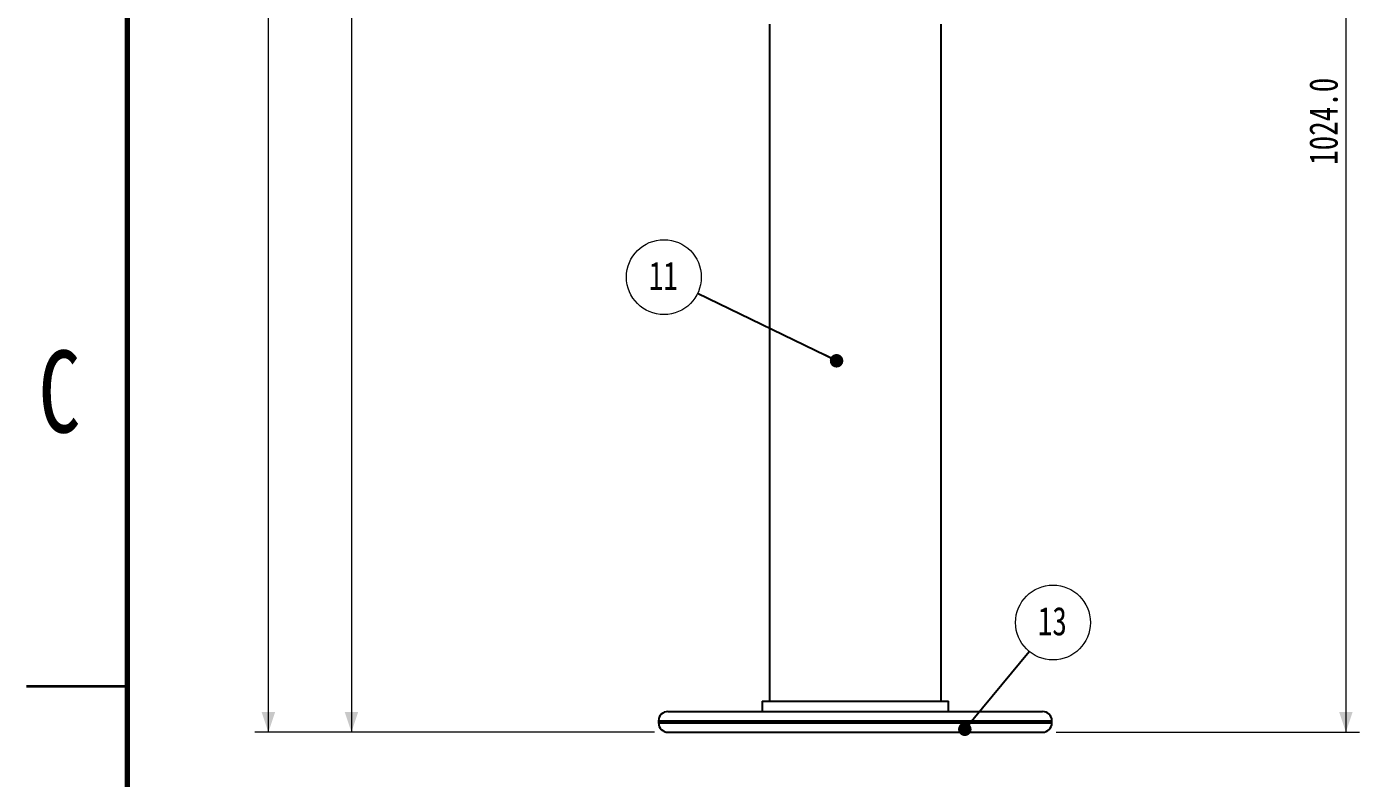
# Paper-space layout 'Sheet12' of a CAD drawing. Header units: millimetres. Extents: x 2 to 418, y -7 to 305.
# Drawn here: x 2.5 to 101.5, y 91.7 to 147.5 of the extents above; entities that cross this region are included whole.
import ezdxf

# ---------------------------------------------------------------- set-up
doc = ezdxf.new("R2010")
doc.units = ezdxf.units.MM
doc.styles.add('SLDTEXTSTYLE0', font='TXT', dxfattribs={"width": 0.75})
doc.dimstyles.new('SLDDIMSTYLE3', dxfattribs={"dimtxt": 0.18, "dimasz": 1, "dimexe": 0, "dimexo": 0.0625, "dimgap": 0, "dimtad": 0, "dimtih": 1, "dimtoh": 1, "dimdec": 0, "dimrnd": 1e-09, "dimzin": 0, "dimdsep": 46, "dimtxsty": 'Standard', "dimblk1": 'DOT', "dimblk2": 'DOT', "dimsah": 1, "dimcen": 0.09, "dimadec": 0, "dimazin": 0, "dimtfac": 1, "dimtdec": 0, "dimtofl": 0, "dimtmove": 0, "dimatfit": 3, "dimldrblk": 'DOT', "dimfxl": 1, "dimfrac": 2, "dimtolj": 1, "dimtzin": 0, "dimarcsym": 0})
doc.dimstyles.new('SLDDIMSTYLE9', dxfattribs={"dimtxt": 2.116667, "dimasz": 1.5, "dimexe": 0, "dimexo": 0.0625, "dimgap": 0.529167, "dimtad": 1, "dimdec": 1, "dimlfac": 13, "dimrnd": 1e-09, "dimzin": 4, "dimdsep": 46, "dimtxsty": 'SLDTEXTSTYLE0', "dimsah": 1, "dimcen": 0.09, "dimadec": 0, "dimazin": 1, "dimtfac": 1, "dimtdec": 0, "dimtofl": 0, "dimtmove": 0, "dimatfit": 3, "dimfxl": 1, "dimfrac": 2, "dimtolj": 1, "dimtzin": 12, "dimarcsym": 0})

# ---------------------------------------------------------------- blocks, each defined once
blk = doc.blocks.new('_D_206')
at = {"color": 7, "linetype": 'Continuous', "lineweight": 18}
for p, q in [((52.346, 276.566), (19.466, 276.566)), ((20.466, 95.105), (20.466, 276.566)), ((49.158, 95.105), (19.466, 95.105))]:
    blk.add_line(p, q, dxfattribs=at)
for points in [[(20.466, 276.566), (19.966, 275.066), (20.966, 275.066)], [(20.466, 95.105), (20.966, 96.605), (19.966, 96.605)]]:
    blk.add_solid(points, dxfattribs=at)
at = {"color": 7, "linetype": 'Continuous', "lineweight": 18, "insert": (17.737, 202.182), "char_height": 2.1167, "attachment_point": 1, "rotation": 90, "style": 'SLDTEXTSTYLE0'}
blk.add_mtext('2359.0', dxfattribs=at)
blk = doc.blocks.new('_D_208')
at = {"color": 7, "linetype": 'Continuous', "lineweight": 18}
for p, q in [((29.466, 211.182), (25.64, 211.182)), ((26.64, 211.182), (26.64, 95.105)), ((49.158, 95.105), (25.64, 95.105))]:
    blk.add_line(p, q, dxfattribs=at)
for points in [[(26.64, 211.182), (26.14, 209.682), (27.14, 209.682)], [(26.64, 95.105), (27.14, 96.605), (26.14, 96.605)]]:
    blk.add_solid(points, dxfattribs=at)
at = {"color": 7, "linetype": 'Continuous', "lineweight": 18, "insert": (23.912, 153.526), "char_height": 2.1167, "attachment_point": 1, "rotation": 90, "style": 'SLDTEXTSTYLE0'}
blk.add_mtext('1509.0', dxfattribs=at)
blk = doc.blocks.new('_D_209')
at = {"color": 7, "linetype": 'Continuous', "lineweight": 18}
for p, q in [((73.508, 173.874), (101.545, 173.874)), ((100.545, 173.874), (100.545, 95.105)), ((79.004, 95.105), (101.545, 95.105))]:
    blk.add_line(p, q, dxfattribs=at)
for points in [[(100.545, 173.874), (100.045, 172.374), (101.045, 172.374)], [(100.545, 95.105), (101.045, 96.605), (100.045, 96.605)]]:
    blk.add_solid(points, dxfattribs=at)
at = {"color": 7, "linetype": 'Continuous', "lineweight": 18, "insert": (97.817, 137.268), "char_height": 2.1167, "attachment_point": 1, "rotation": 90, "style": 'SLDTEXTSTYLE0'}
blk.add_mtext('1024.0', dxfattribs=at)
blk = doc.blocks.new('SW_NOTE_134')
at = {"color": 0, "linetype": 'Continuous', "lineweight": 0}
blk.add_circle((-2.503, 1.213), 2.782, dxfattribs=at)
at = {"color": 0, "linetype": 'Continuous', "lineweight": 0, "insert": (-2.546, 2.375), "char_height": 2.1167, "attachment_point": 2, "style": 'SLDTEXTSTYLE0'}
blk.add_mtext('11', dxfattribs=at)
blk = doc.blocks.new('_DOT')
at = {"color": 0, "linetype": 'ByBlock', "lineweight": -2}
blk.add_line((-0.5, 0), (-1, 0), dxfattribs=at)
at = {"color": 0, "linetype": 'ByBlock', "const_width": 0.5}
blk.add_lwpolyline([(-0.25, 0, 1), (0.25, 0, 1)], format="xyb", close=True, dxfattribs=at)
blk = doc.blocks.new('SW_NOTE_135')
at = {"color": 0, "linetype": 'Continuous', "lineweight": 0}
blk.add_circle((1.771, 2.145), 2.782, dxfattribs=at)
at = {"color": 0, "linetype": 'Continuous', "lineweight": 0, "insert": (1.728, 3.307), "char_height": 2.1167, "attachment_point": 2, "style": 'SLDTEXTSTYLE0'}
blk.add_mtext('13', dxfattribs=at)

psp = doc.layouts.new('Sheet12')

# ---------------------------------------------------------------- linework, layer by layer
at = {"color": 7, "linetype": 'Continuous', "lineweight": 70}
psp.add_line((10, 10), (10, 287), dxfattribs=at)
at = {"color": 7, "linetype": 'Continuous', "lineweight": 25}
for p, q in [((57.6965, 147.7203), (57.6965, 97.4123)), ((70.4657, 97.4123), (70.4657, 147.7203)), ((57.158, 97.4123), (57.158, 96.643)), ((57.158, 97.4123), (71.0042, 97.4123)), ((71.0042, 96.643), (71.0042, 97.4123)), ((50.158, 96.643), (78.0042, 96.643)), ((49.4657, 95.9507), (49.4657, 95.7969)), ((50.158, 95.1046), (78.0042, 95.1046)), ((78.6965, 95.7969), (78.6965, 95.9507))]:
    psp.add_line(p, q, dxfattribs=at)
at = {"color": 7, "linetype": 'Continuous', "lineweight": 35}
psp.add_line((10, 98.5), (2.5, 98.5), dxfattribs=at)
at = {"color": 8, "linetype": 'Continuous', "lineweight": 25}
for p, q in [((49.4657, 95.9507), (78.6965, 95.9507)), ((49.4657, 95.7969), (78.6965, 95.7969))]:
    psp.add_line(p, q, dxfattribs=at)
at = {"color": 7, "linetype": 'Continuous', "lineweight": 25}
for centre, start, end in [((50.158, 95.9507), 90, 180), ((78.0042, 95.9507), 0, 90), ((50.158, 95.7969), 180, 270), ((78.0042, 95.7969), 270, 0)]:
    psp.add_arc(centre, 0.6923, start, end, dxfattribs=at)

# ---------------------------------------------------------------- block references
at = {"color": 7, "linetype": 'Continuous', "lineweight": 0}
for name, p in [('SW_NOTE_134', (52.3623, 127.7147)), ('SW_NOTE_135', (77.0019, 101.1127))]:
    psp.add_blockref(name, p, dxfattribs=at)

# ---------------------------------------------------------------- texts
at = {"color": 7, "linetype": 'Continuous', "lineweight": 0, "insert": (4.9365, 123.4757), "char_height": 6.096, "attachment_point": 2, "style": 'SLDTEXTSTYLE0'}
psp.add_mtext('C', dxfattribs=at)

# ---------------------------------------------------------------- dimensions: what is measured, and where the dimension line sits
at = {"color": 7, "linetype": 'Continuous', "lineweight": 18}
for base, p1, p2, picture, middle in [((20.4657, 276.5665), (50.158, 95.1046), (53.3464, 276.5665), '_D_206', (20.4657, 206.4815)), ((26.6402, 95.1046), (30.4657, 211.1819), (50.158, 95.1046), '_D_208', (26.6402, 157.8261)), ((100.5452, 95.1046), (72.508, 173.8742), (78.0042, 95.1046), '_D_209', (100.5452, 141.5683))]:
    dim = psp.add_linear_dim(base=base, p1=p1, p2=p2, angle=90, dimstyle='SLDDIMSTYLE9', dxfattribs=at)
    dim.commit()
    dim.dimension.update_dxf_attribs({"geometry": picture, "text_midpoint": middle, "dimtype": 160})

# ---------------------------------------------------------------- leaders
at = {"color": 7, "linetype": 'Continuous', "lineweight": 0}
for points in [[(62.6913, 122.7086), (52.3623, 127.7147)], [(72.2231, 95.3243), (77.0019, 101.1127)]]:
    psp.add_leader(points, dimstyle='SLDDIMSTYLE3', dxfattribs=at)

doc.saveas('drawing.dxf')
